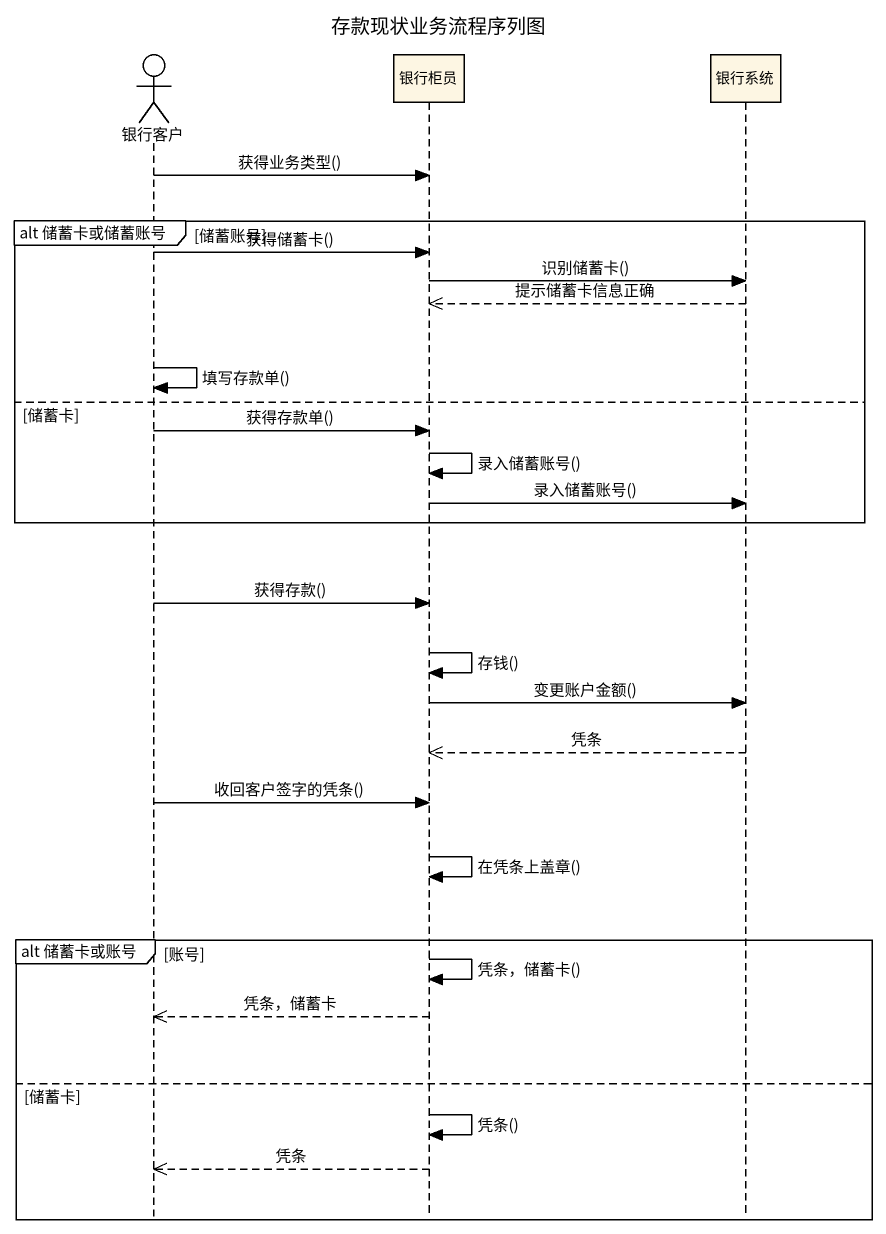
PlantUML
@startuml
title 存款现状业务流程序列图
hide footbox
actor 银行客户
participant 银行柜员
participant 银行系统

银行客户 -> 银行柜员 : 获得业务类型()
group alt 储蓄卡或储蓄账号 [储蓄账号]
  银行客户 -> 银行柜员 : 获得储蓄卡()
  银行柜员 -> 银行系统 : 识别储蓄卡()
  银行系统 -->> 银行柜员 : 提示储蓄卡信息正确
  银行客户 -> 银行客户 : 填写存款单()
else 储蓄卡
  银行客户 -> 银行柜员 : 获得存款单()
  银行柜员 -> 银行柜员 : 录入储蓄账号()
  银行柜员 -> 银行系统 : 录入储蓄账号()
end
银行客户 -> 银行柜员 : 获得存款()
银行柜员 -> 银行柜员 : 存钱()
银行柜员 -> 银行系统 : 变更账户金额()
银行系统 -->> 银行柜员 : 凭条
银行客户 -> 银行柜员 : 收回客户签字的凭条()
银行柜员 -> 银行柜员 : 在凭条上盖章()
group alt 储蓄卡或账号 [账号]
  银行柜员 -> 银行柜员 : 凭条，储蓄卡()
  银行柜员 -->> 银行客户 : 凭条，储蓄卡
else 储蓄卡
  银行柜员 -> 银行柜员 : 凭条()
  银行柜员 -->> 银行客户 : 凭条
end
@enduml
